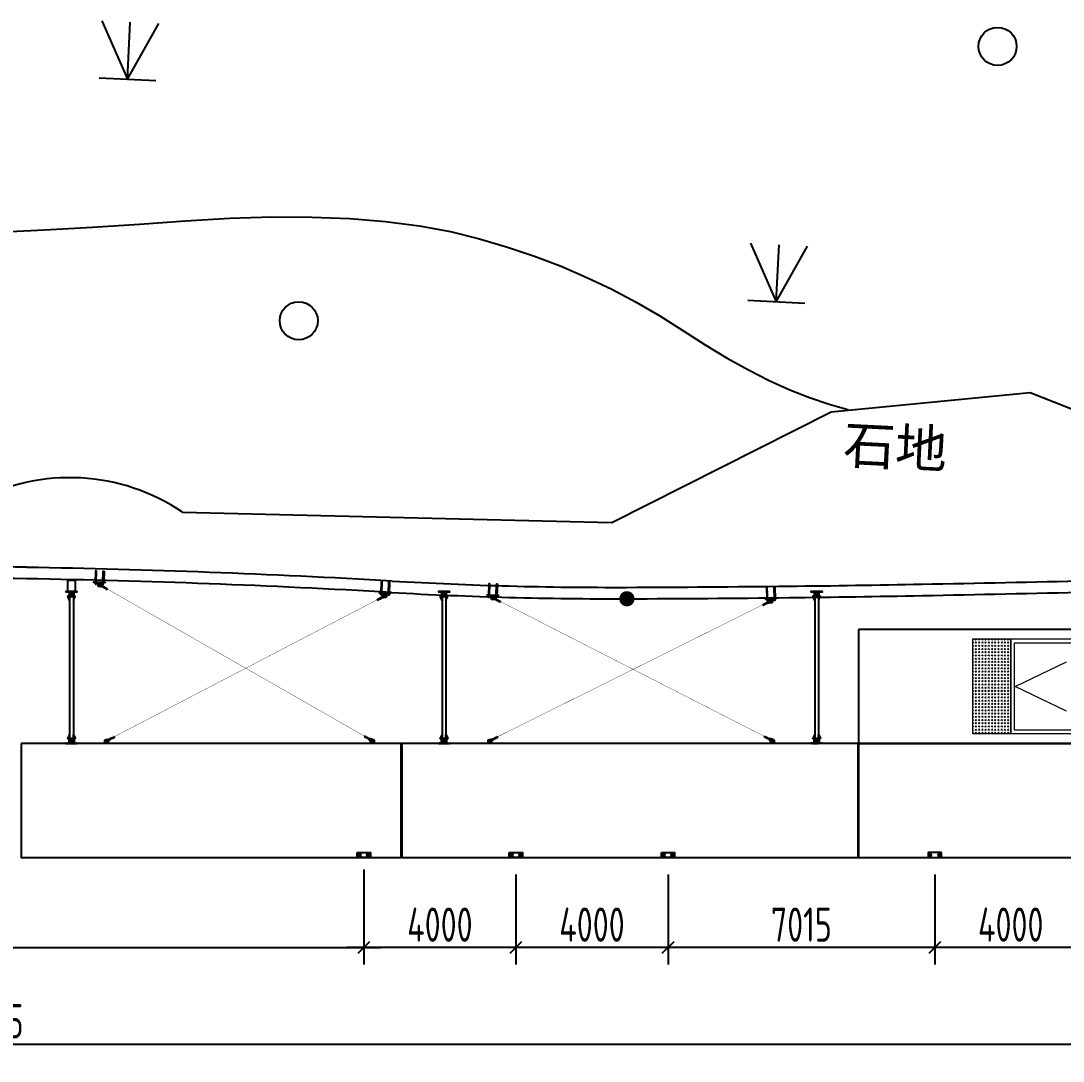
# Model space of a CAD drawing. Header units: millimetres. Extents: x 4 to 2106212, y -117026 to 198097.
# Drawn here: x 1565026 to 1592443, y 118448 to 145815 of the extents above; entities that cross this region are included whole.
import ezdxf
from ezdxf.enums import TextEntityAlignment as Align

# ---------------------------------------------------------------- set-up
doc = ezdxf.new("R2010")
doc.units = ezdxf.units.MM
for name, pattern in [('CENTER', [0.6, 0.375, -0.075, 0.075, -0.075]), ('DASHDOT2', [12.7, 6.35, -3.175, 0, -3.175]), ('DASHED2', [0.375, 0.25, -0.125])]:
    doc.linetypes.add(name, pattern=pattern)
for name, color, linetype in [('0 @ 1', 7, 'Continuous'), ('5t系缆柱', 150, 'Continuous'), ('BS-Annectent', 115, 'Continuous'), ('HR-dimension', 9, 'Continuous'), ('HR-pontoon', 161, 'Continuous'), ('STEEL', 34, 'Continuous'), ('粗实线', 7, 'Continuous')]:
    doc.layers.add(name, color=color, linetype=linetype)
doc.layers.add('扣板', color=7, linetype='Continuous', lineweight=9)
doc.layers.add('抱桩器', color=1, linetype='Continuous', lineweight=18)
doc.styles.add('hztxt', font='ros1.shx', dxfattribs={"width": 0.8, "bigfont": 'hztxt.shx'})
doc.styles.add('宋体', font='')
doc.styles.get('宋体').set_extended_font_data('SimSun')
doc.linetypes.add('10422', pattern='A,2,[150,AAA.SHX,S=1,R=0,X=0,Y=1],2,[177,AAA.SHX,S=1,R=0,X=0,Y=0.8],1e-09', length=4)
doc.linetypes.add('444', pattern='A,4.5,[145,AAA.SHX,S=1,R=0,X=0,Y=1],4.5,-0.5,[146,AAA.SHX,S=1,R=0,X=0,Y=0],-0.5', length=10)
doc.dimstyles.new('DIM-300', dxfattribs={"dimscale": 300, "dimtxt": 3, "dimasz": 1, "dimexe": 1.5, "dimexo": 1.5, "dimgap": 0.5, "dimtad": 1, "dimdec": 0, "dimzin": 0, "dimdsep": 46, "dimtxsty": 'hztxt', "dimblk": 'OBLIQUE', "dimcen": 0, "dimdle": 1.5, "dimclrd": 9, "dimclre": 9, "dimclrt": 6, "dimadec": 0, "dimazin": 0, "dimtfac": 1, "dimtdec": 0, "dimtix": 1, "dimtofl": 0, "dimtmove": 2, "dimatfit": 0, "dimfxl": 5, "dimtolj": 1, "dimtzin": 0, "dimarcsym": 0})
pattern_1 = [(40.81217054, (-573818.8873, 176698.6793), (-1.452584633, 1.682112997), []), (130.81217054, (-573818.8873, 176698.6793), (-4.5872822625, 1.911641361), [5.55625, -3.33375])]
pattern_2 = [(40.81217054, (-578777.1463, 176555.198), (-1.452584633, 1.682112997), []), (130.81217054, (-578777.1463, 176555.198), (-4.5872822625, 1.911641361), [5.55625, -3.33375])]
pattern_3 = [(225, (43212.285, 45564.743), (4.49012806, -4.49012806), []), (225, (43207.795, 45564.743), (4.49012806, -4.49012806), [7.9375, -1.5875, 0, -1.5875])]
pattern_4 = [(225, (-344287.005, -129412.7357), (4.49012806, -4.49012806), []), (225, (-344291.495, -129412.7357), (4.49012806, -4.49012806), [7.9375, -1.5875, 0, -1.5875])]

# ---------------------------------------------------------------- blocks, each defined once
blk = doc.blocks.new('5t')
at = {"layer": '5t系缆柱', "color": 6}
blk.add_lwpolyline([(-200, 0), (200, 0), (200, -150), (-200, -150)], close=True, dxfattribs=at)
for centre in [(-128, -75), (128, -75)]:
    blk.add_circle(centre, 34.7, dxfattribs=at)
blk = doc.blocks.new('*U583')
at = {"layer": '抱桩器'}
h = blk.add_hatch(dxfattribs=at)
h.set_pattern_fill('GOST_GLASS', color=252, scale=10, angle=90)
h.set_pattern_definition([(135, (-669974.417, -109419.865), (5e-15, 84.852814), [50, -70]), (135, (-669974.417, -109398.65), (5e-15, 84.852814), [20, -100]), (135, (-669995.63, -109419.865), (5e-15, 84.852814), [20, -100])])
h.paths.add_polyline_path([(-3750, 1250), (-3750, -1250), (-4750, -1250), (-4750, 1250)])
h = blk.add_hatch(dxfattribs=at)
h.set_pattern_fill('GOST_GLASS', color=252, scale=10, angle=90)
h.set_pattern_definition([(135, (-673974.717, -109419.865), (5e-15, 84.852814), [50, -70]), (135, (-673974.717, -109398.65), (5e-15, 84.852814), [20, -100]), (135, (-673995.93, -109419.865), (5e-15, 84.852814), [20, -100])])
h.paths.add_polyline_path([(4250, 1250), (4250, -1250), (4750, -1250), (4750, 1250)])
at = {"layer": '抱桩器', "color": 252}
for points in [[(-3750, 1250), (-3750, -1250), (-4750, -1250), (-4750, 1250)], [(4250, -1250), (-3750, -1250), (-3750, 1250), (4250, 1250)], [(4150, -1150), (-3650, -1150), (-3650, 1150), (4150, 1150)], [(4250, 1250), (4250, -1250), (4750, -1250), (4750, 1250)]]:
    blk.add_lwpolyline(points, close=True, dxfattribs=at)
for points in [[(-2284, -650), (-3634, 0), (-2284, 650)], [(-684, -650), (-2034, 0), (-684, 650)], [(916, -650), (-434, 0), (916, 650)], [(2516, -650), (1166, 0), (2516, 650)], [(4116, -650), (2766, 0), (4116, 650)]]:
    blk.add_lwpolyline(points, dxfattribs=at)
blk = doc.blocks.new('*U584')
at = {"color": 0, "linetype": 'ByBlock', "lineweight": -2, "transparency": 16777216}
blk.add_blockref('*U583', (0, 0), dxfattribs=at)
blk = doc.blocks.new('MT-ZP')
at = {"layer": 'HR-pontoon', "color": 252}
for points in [[(714284, 261226), (714284, 258226), (720284, 258226), (720284, 261226)], [(692254, 258226), (692254, 255226), (702254, 255226), (702254, 258226)], [(702269, 258226), (702269, 255226), (714269, 255226), (714269, 258226)], [(714284, 258226), (714284, 255226), (726284, 255226), (726284, 258226)]]:
    blk.add_lwpolyline(points, close=True, dxfattribs=at)
at = {"color": 252}
blk.add_blockref('*U584', (722034, 259726), dxfattribs=at)
blk = doc.blocks.new('*U71')
blk.add_blockref('MT-ZP', (-692747, -252919))
blk = doc.blocks.new('*U72')
at = {"color": 0, "linetype": 'ByBlock', "lineweight": -2, "transparency": 16777216}
blk.add_blockref('*U71', (0, 0), dxfattribs=at)
blk = doc.blocks.new('_Oblique')
at = {"color": 0, "linetype": 'ByBlock', "lineweight": -2}
blk.add_line((-0.5, -0.5), (0.5, 0.5), dxfattribs=at)
blk = doc.blocks.new('*D552')
at = {"color": 9, "lineweight": -2, "transparency": 16777216}
for p, q in [((1589064, 123355), (1589064, 120990)), ((1593064, 123355), (1593064, 120990)), ((1593514, 121440), (1588614, 121440))]:
    blk.add_line(p, q, dxfattribs=at)
at = {"layer": 'Defpoints', "color": 0, "transparency": 16777216}
for p in [(1589064, 123805), (1593064, 123805), (1589064, 121440)]:
    blk.add_point(p, dxfattribs=at)
at = {"color": 9, "lineweight": -2, "transparency": 16777216, "xscale": 300, "yscale": 300, "zscale": 300, "rotation": 180}
blk.add_blockref('_Oblique', (1589064, 121440), dxfattribs=at)
at = {"color": 9, "lineweight": -2, "transparency": 16777216, "xscale": 300, "yscale": 300, "zscale": 300}
blk.add_blockref('_Oblique', (1593064, 121440), dxfattribs=at)
at = {"color": 6, "transparency": 16777216, "insert": (1591064, 122040), "char_height": 900, "attachment_point": 5, "style": 'hztxt'}
blk.add_mtext('\\A1;4000', dxfattribs=at)
blk = doc.blocks.new('*D553')
at = {"color": 9, "lineweight": -2, "transparency": 16777216}
for p, q in [((1582049, 123355), (1582049, 120990)), ((1589064, 123355), (1589064, 120990)), ((1589514, 121440), (1581599, 121440))]:
    blk.add_line(p, q, dxfattribs=at)
at = {"layer": 'Defpoints', "color": 0, "transparency": 16777216}
for p in [(1582049, 123805), (1589064, 123805), (1582049, 121440)]:
    blk.add_point(p, dxfattribs=at)
at = {"color": 9, "lineweight": -2, "transparency": 16777216, "xscale": 300, "yscale": 300, "zscale": 300, "rotation": 180}
blk.add_blockref('_Oblique', (1582049, 121440), dxfattribs=at)
at = {"color": 9, "lineweight": -2, "transparency": 16777216, "xscale": 300, "yscale": 300, "zscale": 300}
blk.add_blockref('_Oblique', (1589064, 121440), dxfattribs=at)
at = {"color": 6, "transparency": 16777216, "insert": (1585556, 122040), "char_height": 900, "attachment_point": 5, "style": 'hztxt'}
blk.add_mtext('\\A1;7015', dxfattribs=at)
blk = doc.blocks.new('*D554')
at = {"color": 9, "lineweight": -2, "transparency": 16777216}
for p, q in [((1578049, 123355), (1578049, 120990)), ((1582049, 123355), (1582049, 120990)), ((1582499, 121440), (1577599, 121440))]:
    blk.add_line(p, q, dxfattribs=at)
at = {"layer": 'Defpoints', "color": 0, "transparency": 16777216}
for p in [(1578049, 123805), (1582049, 123805), (1578049, 121440)]:
    blk.add_point(p, dxfattribs=at)
at = {"color": 9, "lineweight": -2, "transparency": 16777216, "xscale": 300, "yscale": 300, "zscale": 300, "rotation": 180}
blk.add_blockref('_Oblique', (1578049, 121440), dxfattribs=at)
at = {"color": 9, "lineweight": -2, "transparency": 16777216, "xscale": 300, "yscale": 300, "zscale": 300}
blk.add_blockref('_Oblique', (1582049, 121440), dxfattribs=at)
at = {"color": 6, "transparency": 16777216, "insert": (1580049, 122040), "char_height": 900, "attachment_point": 5, "style": 'hztxt'}
blk.add_mtext('\\A1;4000', dxfattribs=at)
blk = doc.blocks.new('*D555')
at = {"color": 9, "lineweight": -2, "transparency": 16777216}
for p, q in [((1574049, 123355), (1574049, 120990)), ((1578049, 123355), (1578049, 120990)), ((1578499, 121440), (1573599, 121440))]:
    blk.add_line(p, q, dxfattribs=at)
at = {"layer": 'Defpoints', "color": 0, "transparency": 16777216}
for p in [(1574049, 123805), (1578049, 123805), (1574049, 121440)]:
    blk.add_point(p, dxfattribs=at)
at = {"color": 9, "lineweight": -2, "transparency": 16777216, "xscale": 300, "yscale": 300, "zscale": 300, "rotation": 180}
blk.add_blockref('_Oblique', (1574049, 121440), dxfattribs=at)
at = {"color": 9, "lineweight": -2, "transparency": 16777216, "xscale": 300, "yscale": 300, "zscale": 300}
blk.add_blockref('_Oblique', (1578049, 121440), dxfattribs=at)
at = {"color": 6, "transparency": 16777216, "insert": (1576049, 122040), "char_height": 900, "attachment_point": 5, "style": 'hztxt'}
blk.add_mtext('\\A1;4000', dxfattribs=at)
blk = doc.blocks.new('*D556')
at = {"color": 9, "lineweight": -2, "transparency": 16777216}
for p, q in [((1528989, 123355), (1528989, 118448)), ((1599064, 123355), (1599064, 118448)), ((1528539, 118898), (1599514, 118898))]:
    blk.add_line(p, q, dxfattribs=at)
at = {"layer": 'Defpoints', "color": 0, "transparency": 16777216}
for p in [(1528989, 123805), (1599064, 123805), (1599064, 118898)]:
    blk.add_point(p, dxfattribs=at)
at = {"color": 9, "lineweight": -2, "transparency": 16777216, "xscale": 300, "yscale": 300, "zscale": 300, "rotation": 180}
blk.add_blockref('_Oblique', (1528989, 118898), dxfattribs=at)
at = {"color": 9, "lineweight": -2, "transparency": 16777216, "xscale": 300, "yscale": 300, "zscale": 300}
blk.add_blockref('_Oblique', (1599064, 118898), dxfattribs=at)
at = {"color": 6, "transparency": 16777216, "insert": (1564026, 119498), "char_height": 900, "attachment_point": 5, "style": 'hztxt'}
blk.add_mtext('\\A1;70075', dxfattribs=at)
blk = doc.blocks.new('*D557')
at = {"color": 9, "lineweight": -2, "transparency": 16777216}
for p, q in [((1550989, 123486), (1550989, 120990)), ((1574049, 123486), (1574049, 120990)), ((1550539, 121440), (1574499, 121440))]:
    blk.add_line(p, q, dxfattribs=at)
at = {"layer": 'Defpoints', "color": 0, "transparency": 16777216}
for p in [(1550989, 123936), (1574049, 123936), (1574049, 121440)]:
    blk.add_point(p, dxfattribs=at)
at = {"color": 9, "lineweight": -2, "transparency": 16777216, "xscale": 300, "yscale": 300, "zscale": 300, "rotation": 180}
blk.add_blockref('_Oblique', (1550989, 121440), dxfattribs=at)
at = {"color": 9, "lineweight": -2, "transparency": 16777216, "xscale": 300, "yscale": 300, "zscale": 300}
blk.add_blockref('_Oblique', (1574049, 121440), dxfattribs=at)
at = {"color": 6, "transparency": 16777216, "insert": (1562519, 122040), "char_height": 900, "attachment_point": 5, "style": 'hztxt'}
blk.add_mtext('\\A1;23060', dxfattribs=at)
blk = doc.blocks.new('支座')
at = {"layer": '扣板', "color": 7}
blk.add_line((13512, 4747, 0), (13512, 5047, 0), dxfattribs=at)
at = {"layer": '扣板', "color": 7, "elevation": 0}
for points in [[(13512, 4747), (13512, 5047), (13520, 5047), (13520, 4747)], [(13600, 4947), (13620, 4927), (13620, 4867), (13600, 4847), (13520, 4847), (13520, 4947)], [(13560, 4932), (13520, 4932), (13520, 4922), (13560, 4922)], [(13560, 4862), (13520, 4862), (13520, 4872), (13560, 4872)]]:
    blk.add_lwpolyline(points, close=True, dxfattribs=at)
at = {"layer": '扣板', "color": 7}
blk.add_circle((13575, 4897, 0), 25, dxfattribs=at)
blk = doc.blocks.new('*U10')
at = {"color": 7, "linetype": 'Continuous', "lineweight": 15}
for p, q in [((-9, 9), (-10, 8)), ((-10, 8), (-10, 1)), ((-10, 1), (-9, 0)), ((-9, 9), (9, 9)), ((-9, 0), (9, 0)), ((-5, 8), (-5, 1)), ((5, 8), (5, 1)), ((10, 8), (9, 9)), ((9, 0), (10, 1)), ((10, 8), (10, 1))]:
    blk.add_line(p, q, dxfattribs=at)
for centre, start, end in [((0, -8), 72.4233, 107.5767), ((0, 17), 252.4233, 287.5767)]:
    blk.add_arc(centre, 17.2, start, end, dxfattribs=at)
for points, knots in [([(-10, 8), (-10, 9), (-9, 9), (-8, 9), (-7, 9), (-6, 9), (-6, 9), (-5, 8)], [0, 0, 0, 0, 0.264534, 0.399289, 0.53507, 0.765405, 1, 1, 1, 1]), ([(-5, 1), (-6, 1), (-6, 0), (-7, 0), (-8, 0), (-9, 0), (-10, 1), (-10, 1)], [0, 0, 0, 0, 0.264534, 0.399289, 0.53507, 0.765405, 1, 1, 1, 1]), ([(5, 8), (6, 9), (6, 9), (7, 9), (8, 9), (9, 9), (10, 9), (10, 8)], [0, 0, 0, 0, 0.264536, 0.399814, 0.535067, 0.765403, 1, 1, 1, 1]), ([(10, 1), (10, 1), (9, 0), (8, 0), (7, 0), (6, 0), (6, 1), (5, 1)], [0, 0, 0, 0, 0.264536, 0.399814, 0.535067, 0.765403, 1, 1, 1, 1])]:
    blk.add_open_spline(points, degree=3, knots=knots, dxfattribs=at)
blk = doc.blocks.new('A$C72EA2C7E')
blk.add_line((-8, -6), (8, -6))
at = {"color": 7, "linetype": 'Continuous', "lineweight": 15}
for p, q in [((-5, -40), (-5, -6)), ((-4, -41), (-5, -40)), ((5, -40), (-5, -40)), ((-4, -41), (5, -41)), ((5, -6), (5, -40)), ((5, -40), (5, -41))]:
    blk.add_line(p, q, dxfattribs=at)
at = {"color": 7, "linetype": 'Continuous', "lineweight": 0}
for p, q in [((-4, -41), (-4, -6)), ((5, -41), (5, -6))]:
    blk.add_line(p, q, dxfattribs=at)
blk.add_arc((0, -8), 8, 17.4862, 162.5138)
at = {"extrusion": (0, 0, -1), "xscale": 0.9999974999999999, "yscale": 0.9999974999999999, "zscale": -0.9999974999999999}
blk.add_blockref('*U10', (0, -39), dxfattribs=at)
blk = doc.blocks.new('*U1986')
h = blk.add_hatch(color=1)
h.dxf.hatch_style = 1
h.paths.add_polyline_path([(3382, 2191), (3473, 2218, 1.447528), (3428, 2281), (3373, 2204)])
h.paths.add_polyline_path([(3389, 2205), (3388, 2206), (3398, 2220), (3395, 2222), (3434, 2277, -1.452111), (3471, 2226), (3406, 2207), (3405, 2210)], flags=16)
h = blk.add_hatch()
h.set_pattern_fill('ANSI38', color=253, scale=0.7, angle=-4.1878)
h.set_pattern_definition(pattern_2)
h.paths.add_polyline_path([(3404, 2213), (3406, 2207), (3471, 2226, 1.452111), (3434, 2277), (3395, 2222), (3398, 2220), (3401, 2218), (3440, 2273, -1.452111), (3469, 2232)])
h = blk.add_hatch(color=1)
h.dxf.hatch_style = 1
h.paths.add_polyline_path([(-3373, -2204), (-3429, -2283, -1.406258), (-3473, -2218), (-3382, -2191)])
h.paths.add_polyline_path([(-3405, -2210), (-3406, -2207), (-3471, -2226, 1.406258), (-3435, -2278), (-3395, -2222), (-3388, -2205)], flags=16)
h = blk.add_hatch()
h.set_pattern_fill('ANSI38', color=253, scale=0.7, angle=-4.1878)
h.set_pattern_definition(pattern_1)
h.paths.add_polyline_path([(-3401, -2218), (-3395, -2222), (-3434, -2277, -1.452111), (-3471, -2226), (-3406, -2207), (-3405, -2210), (-3404, -2213), (-3469, -2232, 1.452111), (-3440, -2273)])
blk.add_line((3379, 2205), (3379, 2195))
at = {"color": 1, "linetype": 'DASHED2'}
blk.add_line((3483, 2289), (3493, 2274), dxfattribs=at)
at = {"color": 1, "const_width": 8.4}
for points in [[(3380, 2206), (-3393, -2203)], [(3386, 2200), (3251, 2112)], [(-3388, -2209), (-3246, -2117)]]:
    blk.add_lwpolyline(points, dxfattribs=at)
at = {"color": 1}
for points in [[(3382, 2191), (3473, 2218, 1.447528), (3428, 2281), (3373, 2204)], [(3398, 2220), (3388, 2206), (3389, 2205), (3405, 2210), (3406, 2207), (3471, 2226, 1.452111), (3434, 2277), (3395, 2222)], [(-3373, -2204), (-3428, -2281, -1.447528), (-3473, -2218), (-3382, -2191)], [(-3405, -2210), (-3389, -2205), (-3388, -2206), (-3398, -2220), (-3395, -2222), (-3434, -2277, -1.452111), (-3471, -2226), (-3406, -2207)]]:
    blk.add_lwpolyline(points, format="xyb", close=True, dxfattribs=at)
for points in [[(3379, 2195), (3472, 2222, 1.449849), (3431, 2279), (3379, 2205)], [(3406, 2207), (3471, 2226, 1.452111), (3434, 2277), (3395, 2222)], [(3406, 2207), (3471, 2226, 1.452111), (3434, 2277), (3395, 2222)], [(-3376, -2200), (-3431, -2279, -1.449849), (-3472, -2222), (-3384, -2197)], [(-3395, -2222), (-3434, -2277, -1.452111), (-3471, -2226), (-3406, -2207)], [(-3395, -2222), (-3434, -2277, -1.452111), (-3471, -2226), (-3406, -2207)]]:
    blk.add_lwpolyline(points, format="xyb")
for points in [[(3401, 2218), (3440, 2273, -1.452111), (3469, 2232), (3404, 2213), (3406, 2207), (3471, 2226, 1.452111), (3434, 2277), (3395, 2222)], [(-3404, -2213), (-3469, -2232, 1.452111), (-3440, -2273), (-3401, -2218), (-3395, -2222), (-3434, -2277, -1.452111), (-3471, -2226), (-3406, -2207)]]:
    blk.add_lwpolyline(points, format="xyb", close=True)
at = {"color": 252}
for points in [[(3401, 2218), (3440, 2273, -1.452111), (3469, 2232), (3404, 2213), (3406, 2207), (3471, 2226, 1.452111), (3434, 2277), (3395, 2222)], [(-3404, -2213), (-3469, -2232, 1.452111), (-3440, -2273), (-3401, -2218), (-3395, -2222), (-3434, -2277, -1.452111), (-3471, -2226), (-3406, -2207)]]:
    blk.add_lwpolyline(points, format="xyb", close=True, dxfattribs=at)
at = {"xscale": 0.6999999999999998, "yscale": 0.6999999999999998, "zscale": 0.6999999999999998, "rotation": 213.1298866380289}
for p in [(3376, 2183), (3284, 2123), (3315, 2143), (3345, 2163), (-3360, -2201), (-3329, -2181), (-3299, -2161), (-3267, -2141)]:
    blk.add_blockref('A$C72EA2C7E', p, dxfattribs=at)
blk = doc.blocks.new('*U1987')
at = {"color": 0, "linetype": 'ByBlock', "lineweight": -2, "transparency": 16777216}
blk.add_blockref('*U1986', (0, 0), dxfattribs=at)
blk = doc.blocks.new('*U1982')
h = blk.add_hatch(color=1)
h.dxf.hatch_style = 1
h.paths.add_polyline_path([(3382, 2191), (3473, 2218, 1.447528), (3428, 2281), (3373, 2204)])
h.paths.add_polyline_path([(3389, 2205), (3388, 2206), (3398, 2220), (3395, 2222), (3434, 2277, -1.452111), (3471, 2226), (3406, 2207), (3405, 2210)], flags=16)
h = blk.add_hatch()
h.set_pattern_fill('ANSI38', color=253, scale=0.7, angle=-4.1878)
h.set_pattern_definition(pattern_2)
h.paths.add_polyline_path([(3404, 2213), (3406, 2207), (3471, 2226, 1.452111), (3434, 2277), (3395, 2222), (3398, 2220), (3401, 2218), (3440, 2273, -1.452111), (3469, 2232)])
h = blk.add_hatch(color=1)
h.dxf.hatch_style = 1
h.paths.add_polyline_path([(-3373, -2204), (-3429, -2283, -1.406258), (-3473, -2218), (-3382, -2191)])
h.paths.add_polyline_path([(-3405, -2210), (-3406, -2207), (-3471, -2226, 1.406258), (-3435, -2278), (-3395, -2222), (-3388, -2205)], flags=16)
h = blk.add_hatch()
h.set_pattern_fill('ANSI38', color=253, scale=0.7, angle=-4.1878)
h.set_pattern_definition(pattern_1)
h.paths.add_polyline_path([(-3401, -2218), (-3395, -2222), (-3434, -2277, -1.452111), (-3471, -2226), (-3406, -2207), (-3405, -2210), (-3404, -2213), (-3469, -2232, 1.452111), (-3440, -2273)])
blk.add_line((3379, 2205), (3379, 2195))
at = {"color": 1, "linetype": 'DASHED2'}
blk.add_line((3483, 2289), (3493, 2274), dxfattribs=at)
at = {"color": 1, "const_width": 8.4}
for points in [[(3380, 2206), (-3393, -2203)], [(3386, 2200), (3251, 2112)], [(-3388, -2209), (-3246, -2117)]]:
    blk.add_lwpolyline(points, dxfattribs=at)
at = {"color": 1}
for points in [[(3382, 2191), (3473, 2218, 1.447528), (3428, 2281), (3373, 2204)], [(3398, 2220), (3388, 2206), (3389, 2205), (3405, 2210), (3406, 2207), (3471, 2226, 1.452111), (3434, 2277), (3395, 2222)], [(-3373, -2204), (-3428, -2281, -1.447528), (-3473, -2218), (-3382, -2191)], [(-3405, -2210), (-3389, -2205), (-3388, -2206), (-3398, -2220), (-3395, -2222), (-3434, -2277, -1.452111), (-3471, -2226), (-3406, -2207)]]:
    blk.add_lwpolyline(points, format="xyb", close=True, dxfattribs=at)
for points in [[(3379, 2195), (3472, 2222, 1.449849), (3431, 2279), (3379, 2205)], [(3406, 2207), (3471, 2226, 1.452111), (3434, 2277), (3395, 2222)], [(3406, 2207), (3471, 2226, 1.452111), (3434, 2277), (3395, 2222)], [(-3376, -2200), (-3431, -2279, -1.449849), (-3472, -2222), (-3384, -2197)], [(-3395, -2222), (-3434, -2277, -1.452111), (-3471, -2226), (-3406, -2207)], [(-3395, -2222), (-3434, -2277, -1.452111), (-3471, -2226), (-3406, -2207)]]:
    blk.add_lwpolyline(points, format="xyb")
for points in [[(3401, 2218), (3440, 2273, -1.452111), (3469, 2232), (3404, 2213), (3406, 2207), (3471, 2226, 1.452111), (3434, 2277), (3395, 2222)], [(-3404, -2213), (-3469, -2232, 1.452111), (-3440, -2273), (-3401, -2218), (-3395, -2222), (-3434, -2277, -1.452111), (-3471, -2226), (-3406, -2207)]]:
    blk.add_lwpolyline(points, format="xyb", close=True)
at = {"color": 252}
for points in [[(3401, 2218), (3440, 2273, -1.452111), (3469, 2232), (3404, 2213), (3406, 2207), (3471, 2226, 1.452111), (3434, 2277), (3395, 2222)], [(-3404, -2213), (-3469, -2232, 1.452111), (-3440, -2273), (-3401, -2218), (-3395, -2222), (-3434, -2277, -1.452111), (-3471, -2226), (-3406, -2207)]]:
    blk.add_lwpolyline(points, format="xyb", close=True, dxfattribs=at)
at = {"xscale": 0.6999999999999998, "yscale": 0.6999999999999998, "zscale": 0.6999999999999998, "rotation": 213.1298866380289}
for p in [(3376, 2183), (3284, 2123), (3315, 2143), (3345, 2163), (-3360, -2201), (-3329, -2181), (-3299, -2161), (-3267, -2141)]:
    blk.add_blockref('A$C72EA2C7E', p, dxfattribs=at)
blk = doc.blocks.new('*U1985')
at = {"color": 0, "linetype": 'ByBlock', "lineweight": -2, "transparency": 16777216}
blk.add_blockref('*U1982', (0, 0), dxfattribs=at)
blk = doc.blocks.new('A$C97f6d51a')
at = {"color": 1, "linetype": 'DASHDOT2'}
blk.add_line((0, 313), (0, -47), dxfattribs=at)
at = {"layer": 'BS-Annectent'}
for p, q in [((-9, 282), (-9, 282)), ((-9, 281), (-9, 282)), ((-9, 282), (-9, 282)), ((-9, 279), (-8, 279)), ((-8, 278), (-9, 279)), ((-9, 279), (-8, 278)), ((-9, 275), (-7, 276)), ((-6, 274), (-9, 275)), ((-9, 275), (-7, 275)), ((6, 274), (9, 274)), ((7, 276), (9, 277)), ((9, 274), (7, 275)), ((9, 277), (8, 278)), ((8, 277), (9, 277)), ((9, 280), (9, 281)), ((9, 280), (9, 280)), ((9, 280), (9, 280)), ((-10, 6), (9, 4)), ((-10, 2), (-6, 4)), ((-6, 1), (-10, 2)), ((-10, 2), (9, 1)), ((-9, 272), (-6, 274)), ((-6, 270), (-9, 272)), ((-9, 272), (-4, 272)), ((-9, 269), (9, 268)), ((-9, 266), (9, 265)), ((-9, 263), (9, 262)), ((-9, 260), (9, 258)), ((-9, 257), (9, 255)), ((-9, 253), (9, 252)), ((-9, 250), (9, 249)), ((-9, 247), (9, 246)), ((-9, 244), (9, 243)), ((-9, 241), (9, 240)), ((-9, 238), (9, 236)), ((-9, 235), (9, 233)), ((-9, 231), (9, 230)), ((-9, 228), (9, 227)), ((-9, 225), (9, 224)), ((-9, 222), (9, 221)), ((-9, 219), (9, 218)), ((-9, 216), (9, 215)), ((-9, 213), (9, 211)), ((-9, 209), (9, 208)), ((-9, 206), (9, 205)), ((-9, 203), (9, 202)), ((-9, 200), (9, 199)), ((-9, 197), (9, 196)), ((-9, 194), (9, 193)), ((-9, 191), (9, 189)), ((-9, 188), (9, 186)), ((-9, 184), (9, 183)), ((-9, 181), (9, 180)), ((-9, 178), (9, 177)), ((-9, 175), (9, 174)), ((-9, 172), (9, 171)), ((-9, 169), (9, 167)), ((-9, 166), (9, 164)), ((-9, 162), (9, 161)), ((-9, 159), (9, 158)), ((-9, 156), (9, 155)), ((-9, 153), (9, 152)), ((-9, 150), (9, 149)), ((-9, 147), (9, 146)), ((-9, 144), (9, 142)), ((-9, 140), (9, 139)), ((-9, 137), (9, 136)), ((-9, 134), (9, 133)), ((-9, 131), (9, 130)), ((-9, 128), (9, 127)), ((-9, 125), (9, 124)), ((-9, 122), (9, 120)), ((-9, 119), (9, 117)), ((-9, 115), (9, 114)), ((-9, 112), (9, 111)), ((-9, 109), (9, 108)), ((-9, 106), (9, 105)), ((-9, 103), (9, 102)), ((-9, 100), (9, 98)), ((-9, 97), (9, 95)), ((-9, 93), (9, 92)), ((-9, 90), (9, 89)), ((-9, 87), (9, 86)), ((-9, 84), (9, 83)), ((-9, 81), (9, 80)), ((-9, 78), (9, 76)), ((-9, 75), (9, 73)), ((-9, 71), (9, 70)), ((-9, 68), (9, 67)), ((-9, 65), (9, 64)), ((-9, 62), (9, 61)), ((-9, 59), (9, 58)), ((-9, 56), (9, 55)), ((-9, 53), (9, 51)), ((-9, 49), (9, 48)), ((-9, 46), (9, 45)), ((-9, 43), (9, 42)), ((-9, 40), (9, 39)), ((-9, 37), (9, 36)), ((-9, 34), (9, 33)), ((-9, 31), (9, 29)), ((-9, 28), (9, 26)), ((-9, 24), (9, 23)), ((-9, 21), (9, 20)), ((-9, 18), (9, 17)), ((-9, 15), (9, 14)), ((-9, 12), (9, 11)), ((-9, 9), (9, 7)), ((-8, 0), (-6, 1)), ((-6, 274), (-6, 274)), ((-6, 274), (-6, 274)), ((-6, 274), (-6, 274)), ((-6, 274), (-6, 274)), ((-6, 274), (-6, 274)), ((6, 270), (-6, 270)), ((6, 147), (-6, 148)), ((6, 116), (-6, 117)), ((6, 3), (-6, 4)), ((2, 0), (-6, 1)), ((4, 271), (9, 271)), ((6, 273), (5, 273)), ((6, 273), (5, 273)), ((6, 273), (9, 274)), ((9, 271), (6, 273)), ((6, 270), (9, 271)), ((6, 147), (9, 149)), ((9, 1), (6, 3)), ((7, 0), (9, 1)), ((-16, -24), (-16, -11)), ((12, -9), (-12, -9)), ((12, -27), (-12, -27)), ((-9, -29), (-6, -28)), ((-6, -31), (-9, -29)), ((9, -30), (-9, -29)), ((-9, -32), (-6, -31)), ((-6, -34), (-9, -32)), ((9, -33), (-9, -32)), ((-9, -35), (-6, -34)), ((-6, -37), (-9, -35)), ((9, -37), (-9, -35)), ((-9, -38), (-6, -37)), ((-6, -40), (-9, -38)), ((9, -40), (-9, -38)), ((-8, -24), (-8, -11)), ((-6, -28), (-8, -27)), ((-7, -40), (-7, -43)), ((6, -29), (-6, -28)), ((6, -29), (-6, -28)), ((6, -32), (-6, -31)), ((6, -32), (-6, -31)), ((6, -35), (-6, -34)), ((6, -38), (-6, -37)), ((6, -38), (-6, -37)), ((6, -41), (-6, -40)), ((-5, -44), (5, -44)), ((-4, -40), (-4, -43)), ((-2, -9), (0, -4)), ((9, -27), (-1, -27)), ((0, -9), (2, -4)), ((4, -41), (4, -43)), ((6, -29), (9, -27)), ((9, -30), (6, -29)), ((6, -32), (9, -30)), ((9, -33), (6, -32)), ((6, -35), (9, -33)), ((9, -37), (6, -35)), ((6, -38), (9, -37)), ((9, -40), (6, -38)), ((6, -41), (9, -40)), ((7, -41), (7, -43)), ((8, -24), (8, -11)), ((9, -27), (8, -27)), ((16, -24), (16, -11))]:
    blk.add_line(p, q, dxfattribs=at)
blk.add_lwpolyline([(10, 0), (10, 300), (0, 306), (-10, 300), (-10, 0)], dxfattribs=at)
for points in [[(-19, -4), (-19, 0), (19, 0), (19, -4)], [(-15, -9), (15, -9), (15, -4), (-15, -4)]]:
    blk.add_lwpolyline(points, close=True, dxfattribs=at)
for points in [[(16, -11, 0.612824), (8, -11, 0.305874), (-8, -11, 0.612824), (-16, -11)], [(16, -24, -0.612824), (8, -24, -0.305874), (-8, -24, -0.612824), (-16, -24)], [(-7, -43, 0.516475), (-4, -43, 0.258238), (4, -43, 0.516475), (7, -43)]]:
    blk.add_lwpolyline(points, format="xyb", dxfattribs=at)
blk = doc.blocks.new('A$Ce460a15a')
at = {"layer": 'STEEL', "color": 22}
for points in [[(12, 150), (12, -150), (0, -150), (0, 150)], [(92, -50), (112, -30), (112, 30), (92, 50), (12, 50), (12, -50)], [(52, 35), (12, 35), (12, 25), (52, 25)], [(52, -35), (12, -35), (12, -25), (52, -25)]]:
    blk.add_lwpolyline(points, close=True, dxfattribs=at)
blk.add_circle((67, 0), 25, dxfattribs=at)
at = {"layer": 'HR-dimension', "xscale": -1, "rotation": 90}
blk.add_blockref('A$C97f6d51a', (12, 100), dxfattribs=at)
at = {"layer": 'HR-dimension', "rotation": 90.00000000000001}
blk.add_blockref('A$C97f6d51a', (12, -100), dxfattribs=at)
blk = doc.blocks.new('*U1976')
h = blk.add_hatch(color=1)
h.dxf.hatch_style = 1
h.paths.add_polyline_path([(3382, 2191), (3473, 2218, 1.447528), (3428, 2281), (3373, 2204)])
h.paths.add_polyline_path([(3389, 2205), (3388, 2206), (3398, 2220), (3395, 2222), (3434, 2277, -1.452111), (3471, 2226), (3406, 2207), (3405, 2210)], flags=16)
h = blk.add_hatch()
h.set_pattern_fill('ANSI38', color=253, scale=0.7, angle=-4.1878)
h.set_pattern_definition(pattern_2)
h.paths.add_polyline_path([(3404, 2213), (3406, 2207), (3471, 2226, 1.452111), (3434, 2277), (3395, 2222), (3398, 2220), (3401, 2218), (3440, 2273, -1.452111), (3469, 2232)])
h = blk.add_hatch(color=1)
h.dxf.hatch_style = 1
h.paths.add_polyline_path([(-3373, -2204), (-3429, -2283, -1.406258), (-3473, -2218), (-3382, -2191)])
h.paths.add_polyline_path([(-3405, -2210), (-3406, -2207), (-3471, -2226, 1.406258), (-3435, -2278), (-3395, -2222), (-3388, -2205)], flags=16)
h = blk.add_hatch()
h.set_pattern_fill('ANSI38', color=253, scale=0.7, angle=-4.1878)
h.set_pattern_definition(pattern_1)
h.paths.add_polyline_path([(-3401, -2218), (-3395, -2222), (-3434, -2277, -1.452111), (-3471, -2226), (-3406, -2207), (-3405, -2210), (-3404, -2213), (-3469, -2232, 1.452111), (-3440, -2273)])
blk.add_line((3379, 2205), (3379, 2195))
at = {"color": 1, "linetype": 'DASHED2'}
blk.add_line((3483, 2289), (3493, 2274), dxfattribs=at)
at = {"color": 1, "const_width": 8.4}
for points in [[(3380, 2206), (-3393, -2203)], [(3386, 2200), (3251, 2112)], [(-3388, -2209), (-3246, -2117)]]:
    blk.add_lwpolyline(points, dxfattribs=at)
at = {"color": 1}
for points in [[(3382, 2191), (3473, 2218, 1.447528), (3428, 2281), (3373, 2204)], [(3398, 2220), (3388, 2206), (3389, 2205), (3405, 2210), (3406, 2207), (3471, 2226, 1.452111), (3434, 2277), (3395, 2222)], [(-3373, -2204), (-3428, -2281, -1.447528), (-3473, -2218), (-3382, -2191)], [(-3405, -2210), (-3389, -2205), (-3388, -2206), (-3398, -2220), (-3395, -2222), (-3434, -2277, -1.452111), (-3471, -2226), (-3406, -2207)]]:
    blk.add_lwpolyline(points, format="xyb", close=True, dxfattribs=at)
for points in [[(3379, 2195), (3472, 2222, 1.449849), (3431, 2279), (3379, 2205)], [(3406, 2207), (3471, 2226, 1.452111), (3434, 2277), (3395, 2222)], [(3406, 2207), (3471, 2226, 1.452111), (3434, 2277), (3395, 2222)], [(-3376, -2200), (-3431, -2279, -1.449849), (-3472, -2222), (-3384, -2197)], [(-3395, -2222), (-3434, -2277, -1.452111), (-3471, -2226), (-3406, -2207)], [(-3395, -2222), (-3434, -2277, -1.452111), (-3471, -2226), (-3406, -2207)]]:
    blk.add_lwpolyline(points, format="xyb")
for points in [[(3401, 2218), (3440, 2273, -1.452111), (3469, 2232), (3404, 2213), (3406, 2207), (3471, 2226, 1.452111), (3434, 2277), (3395, 2222)], [(-3404, -2213), (-3469, -2232, 1.452111), (-3440, -2273), (-3401, -2218), (-3395, -2222), (-3434, -2277, -1.452111), (-3471, -2226), (-3406, -2207)]]:
    blk.add_lwpolyline(points, format="xyb", close=True)
at = {"color": 252}
for points in [[(3401, 2218), (3440, 2273, -1.452111), (3469, 2232), (3404, 2213), (3406, 2207), (3471, 2226, 1.452111), (3434, 2277), (3395, 2222)], [(-3404, -2213), (-3469, -2232, 1.452111), (-3440, -2273), (-3401, -2218), (-3395, -2222), (-3434, -2277, -1.452111), (-3471, -2226), (-3406, -2207)]]:
    blk.add_lwpolyline(points, format="xyb", close=True, dxfattribs=at)
at = {"xscale": 0.6999999999999998, "yscale": 0.6999999999999998, "zscale": 0.6999999999999998, "rotation": 213.1298866380289}
for p in [(3376, 2183), (3284, 2123), (3315, 2143), (3345, 2163), (-3360, -2201), (-3329, -2181), (-3299, -2161), (-3267, -2141)]:
    blk.add_blockref('A$C72EA2C7E', p, dxfattribs=at)
blk = doc.blocks.new('*U1977')
at = {"color": 0, "linetype": 'ByBlock', "lineweight": -2, "transparency": 16777216}
blk.add_blockref('*U1976', (0, 0), dxfattribs=at)
blk = doc.blocks.new('*U1988')
h = blk.add_hatch(color=1)
h.dxf.hatch_style = 1
h.paths.add_polyline_path([(3382, 2191), (3473, 2218, 1.447528), (3428, 2281), (3373, 2204)])
h.paths.add_polyline_path([(3389, 2205), (3388, 2206), (3398, 2220), (3395, 2222), (3434, 2277, -1.452111), (3471, 2226), (3406, 2207), (3405, 2210)], flags=16)
h = blk.add_hatch()
h.set_pattern_fill('ANSI38', color=253, scale=0.7, angle=-4.1878)
h.set_pattern_definition(pattern_2)
h.paths.add_polyline_path([(3404, 2213), (3406, 2207), (3471, 2226, 1.452111), (3434, 2277), (3395, 2222), (3398, 2220), (3401, 2218), (3440, 2273, -1.452111), (3469, 2232)])
h = blk.add_hatch(color=1)
h.dxf.hatch_style = 1
h.paths.add_polyline_path([(-3373, -2204), (-3429, -2283, -1.406258), (-3473, -2218), (-3382, -2191)])
h.paths.add_polyline_path([(-3405, -2210), (-3406, -2207), (-3471, -2226, 1.406258), (-3435, -2278), (-3395, -2222), (-3388, -2205)], flags=16)
h = blk.add_hatch()
h.set_pattern_fill('ANSI38', color=253, scale=0.7, angle=-4.1878)
h.set_pattern_definition(pattern_1)
h.paths.add_polyline_path([(-3401, -2218), (-3395, -2222), (-3434, -2277, -1.452111), (-3471, -2226), (-3406, -2207), (-3405, -2210), (-3404, -2213), (-3469, -2232, 1.452111), (-3440, -2273)])
blk.add_line((3379, 2205), (3379, 2195))
at = {"color": 1, "linetype": 'DASHED2'}
blk.add_line((3483, 2289), (3493, 2274), dxfattribs=at)
at = {"color": 1, "const_width": 8.4}
for points in [[(3380, 2206), (-3393, -2203)], [(3386, 2200), (3251, 2112)], [(-3388, -2209), (-3246, -2117)]]:
    blk.add_lwpolyline(points, dxfattribs=at)
at = {"color": 1}
for points in [[(3382, 2191), (3473, 2218, 1.447528), (3428, 2281), (3373, 2204)], [(3398, 2220), (3388, 2206), (3389, 2205), (3405, 2210), (3406, 2207), (3471, 2226, 1.452111), (3434, 2277), (3395, 2222)], [(-3373, -2204), (-3428, -2281, -1.447528), (-3473, -2218), (-3382, -2191)], [(-3405, -2210), (-3389, -2205), (-3388, -2206), (-3398, -2220), (-3395, -2222), (-3434, -2277, -1.452111), (-3471, -2226), (-3406, -2207)]]:
    blk.add_lwpolyline(points, format="xyb", close=True, dxfattribs=at)
for points in [[(3379, 2195), (3472, 2222, 1.449849), (3431, 2279), (3379, 2205)], [(3406, 2207), (3471, 2226, 1.452111), (3434, 2277), (3395, 2222)], [(3406, 2207), (3471, 2226, 1.452111), (3434, 2277), (3395, 2222)], [(-3376, -2200), (-3431, -2279, -1.449849), (-3472, -2222), (-3384, -2197)], [(-3395, -2222), (-3434, -2277, -1.452111), (-3471, -2226), (-3406, -2207)], [(-3395, -2222), (-3434, -2277, -1.452111), (-3471, -2226), (-3406, -2207)]]:
    blk.add_lwpolyline(points, format="xyb")
for points in [[(3401, 2218), (3440, 2273, -1.452111), (3469, 2232), (3404, 2213), (3406, 2207), (3471, 2226, 1.452111), (3434, 2277), (3395, 2222)], [(-3404, -2213), (-3469, -2232, 1.452111), (-3440, -2273), (-3401, -2218), (-3395, -2222), (-3434, -2277, -1.452111), (-3471, -2226), (-3406, -2207)]]:
    blk.add_lwpolyline(points, format="xyb", close=True)
at = {"color": 252}
for points in [[(3401, 2218), (3440, 2273, -1.452111), (3469, 2232), (3404, 2213), (3406, 2207), (3471, 2226, 1.452111), (3434, 2277), (3395, 2222)], [(-3404, -2213), (-3469, -2232, 1.452111), (-3440, -2273), (-3401, -2218), (-3395, -2222), (-3434, -2277, -1.452111), (-3471, -2226), (-3406, -2207)]]:
    blk.add_lwpolyline(points, format="xyb", close=True, dxfattribs=at)
at = {"xscale": 0.6999999999999998, "yscale": 0.6999999999999998, "zscale": 0.6999999999999998, "rotation": 213.1298866380289}
for p in [(3376, 2183), (3284, 2123), (3315, 2143), (3345, 2163), (-3360, -2201), (-3329, -2181), (-3299, -2161), (-3267, -2141)]:
    blk.add_blockref('A$C72EA2C7E', p, dxfattribs=at)
blk = doc.blocks.new('*U1989')
at = {"color": 0, "linetype": 'ByBlock', "lineweight": -2, "transparency": 16777216}
blk.add_blockref('*U1988', (0, 0), dxfattribs=at)
blk = doc.blocks.new('*U2001')
h = blk.add_hatch()
h.set_pattern_fill('ANSI35', color=4, angle=180)
h.set_pattern_definition(pattern_3)
h.paths.add_polyline_path([(24, -89), (36, -89), (36, -67), (24, -67)])
h.paths.add_polyline_path([(24, -31), (36, -31), (36, 11), (24, 11)])
h.paths.add_polyline_path([(-100, 11), (100, 11), (100, 21), (-100, 21)])
h.paths.add_polyline_path([(-36, -31), (-24, -31), (-24, 11), (-36, 11)])
h.paths.add_polyline_path([(-36, -89), (-24, -89), (-24, -67), (-36, -67)])
h = blk.add_hatch()
h.set_pattern_fill('ANSI35', color=4, angle=180)
h.set_pattern_definition(pattern_4)
h.paths.add_polyline_path([(-129, -116), (-150, -116), (-150, -104), (-129, -104)])
h.paths.add_polyline_path([(111, -116), (-111, -116), (-111, -104), (111, -104)])
h.paths.add_polyline_path([(150, -116), (129, -116), (129, -104), (150, -104)])
h.paths.add_polyline_path([(66, -104), (54, -104), (54, -67), (66, -67)])
h.paths.add_polyline_path([(66, -31), (54, -31), (54, -4), (66, -4)])
h.paths.add_polyline_path([(6, -31), (-6, -31), (-6, -4), (6, -4)])
h.paths.add_polyline_path([(6, -104), (-6, -104), (-6, -67), (6, -67)])
h.paths.add_polyline_path([(-54, -104), (-66, -104), (-66, -67), (-54, -67)])
h.paths.add_polyline_path([(-54, -31), (-66, -31), (-66, -4), (-54, -4)])
at = {"color": 4}
for points in [[(100, 11), (-100, 11), (-100, 21), (100, 21), (100, 11)], [(-36, -89), (-36, 11), (-24, 11), (-24, -89), (-36, -89)], [(24, -89), (24, 11), (36, 11), (36, -89), (24, -89)], [(150, -116), (-150, -116), (-150, -104), (150, -104), (150, -116)], [(-66, -104), (-66, -4), (-54, -4), (-54, -104), (-66, -104)], [(-6, -104), (-6, -4), (6, -4), (6, -104), (-6, -104)], [(54, -104), (54, -4), (66, -4), (66, -104), (54, -104)]]:
    blk.add_lwpolyline(points, dxfattribs=at)
at = {"layer": 'Defpoints', "color": 4}
for points in [[(-100, 21), (-50, 21), (-50, 121), (-100, 21)], [(100, 21), (50, 21), (50, 121), (100, 21)]]:
    blk.add_lwpolyline(points, dxfattribs=at)
at = {"layer": 'Defpoints', "color": 4, "linetype": 'CENTER', "ltscale": 2}
for points in [[(-129, -116), (-111, -116), (-111, -104), (-129, -104)], [(-66, -31), (-54, -31), (-54, -67), (-66, -67)], [(-36, -31), (-24, -31), (-24, -67), (-36, -67)], [(-6, -31), (6, -31), (6, -67), (-6, -67)], [(24, -31), (36, -31), (36, -67), (24, -67)], [(54, -31), (66, -31), (66, -67), (54, -67)], [(129, -116), (111, -116), (111, -104), (129, -104)]]:
    blk.add_lwpolyline(points, close=True, dxfattribs=at)
for points in [[(-120, -99), (-120, -111), (-120, -121)], [(-66, -49), (66, -49)], [(-66, -49), (66, -49)], [(120, -99), (120, -111), (120, -121)]]:
    blk.add_lwpolyline(points, dxfattribs=at)
blk = doc.blocks.new('*U1998')
at = {"layer": '粗实线', "color": 0, "linetype": 'ByBlock', "lineweight": -2, "transparency": 16777216}
blk.add_blockref('*U2001', (0, 0), dxfattribs=at)
blk = doc.blocks.new('*U1999')
h = blk.add_hatch()
h.set_pattern_fill('ANSI35', color=4, angle=180)
h.set_pattern_definition(pattern_3)
h.paths.add_polyline_path([(24, -89), (36, -89), (36, -67), (24, -67)])
h.paths.add_polyline_path([(24, -31), (36, -31), (36, 11), (24, 11)])
h.paths.add_polyline_path([(-100, 11), (100, 11), (100, 21), (-100, 21)])
h.paths.add_polyline_path([(-36, -31), (-24, -31), (-24, 11), (-36, 11)])
h.paths.add_polyline_path([(-36, -89), (-24, -89), (-24, -67), (-36, -67)])
h = blk.add_hatch()
h.set_pattern_fill('ANSI35', color=4, angle=180)
h.set_pattern_definition(pattern_4)
h.paths.add_polyline_path([(-129, -116), (-150, -116), (-150, -104), (-129, -104)])
h.paths.add_polyline_path([(111, -116), (-111, -116), (-111, -104), (111, -104)])
h.paths.add_polyline_path([(150, -116), (129, -116), (129, -104), (150, -104)])
h.paths.add_polyline_path([(66, -104), (54, -104), (54, -67), (66, -67)])
h.paths.add_polyline_path([(66, -31), (54, -31), (54, -4), (66, -4)])
h.paths.add_polyline_path([(6, -31), (-6, -31), (-6, -4), (6, -4)])
h.paths.add_polyline_path([(6, -104), (-6, -104), (-6, -67), (6, -67)])
h.paths.add_polyline_path([(-54, -104), (-66, -104), (-66, -67), (-54, -67)])
h.paths.add_polyline_path([(-54, -31), (-66, -31), (-66, -4), (-54, -4)])
at = {"color": 4}
for points in [[(100, 11), (-100, 11), (-100, 21), (100, 21), (100, 11)], [(-36, -89), (-36, 11), (-24, 11), (-24, -89), (-36, -89)], [(24, -89), (24, 11), (36, 11), (36, -89), (24, -89)], [(150, -116), (-150, -116), (-150, -104), (150, -104), (150, -116)], [(-66, -104), (-66, -4), (-54, -4), (-54, -104), (-66, -104)], [(-6, -104), (-6, -4), (6, -4), (6, -104), (-6, -104)], [(54, -104), (54, -4), (66, -4), (66, -104), (54, -104)]]:
    blk.add_lwpolyline(points, dxfattribs=at)
at = {"layer": 'Defpoints', "color": 4}
for points in [[(-100, 21), (-50, 21), (-50, 121), (-100, 21)], [(100, 21), (50, 21), (50, 121), (100, 21)]]:
    blk.add_lwpolyline(points, dxfattribs=at)
at = {"layer": 'Defpoints', "color": 4, "linetype": 'CENTER', "ltscale": 2}
for points in [[(-129, -116), (-111, -116), (-111, -104), (-129, -104)], [(-66, -31), (-54, -31), (-54, -67), (-66, -67)], [(-36, -31), (-24, -31), (-24, -67), (-36, -67)], [(-6, -31), (6, -31), (6, -67), (-6, -67)], [(24, -31), (36, -31), (36, -67), (24, -67)], [(54, -31), (66, -31), (66, -67), (54, -67)], [(129, -116), (111, -116), (111, -104), (129, -104)]]:
    blk.add_lwpolyline(points, close=True, dxfattribs=at)
for points in [[(-120, -99), (-120, -111), (-120, -121)], [(-66, -49), (66, -49)], [(-66, -49), (66, -49)], [(120, -99), (120, -111), (120, -121)]]:
    blk.add_lwpolyline(points, dxfattribs=at)
blk = doc.blocks.new('*U2000')
at = {"layer": '粗实线', "color": 0, "linetype": 'ByBlock', "lineweight": -2, "transparency": 16777216}
blk.add_blockref('*U1999', (0, 0), dxfattribs=at)
blk = doc.blocks.new('*U1973')
at = {"layer": '粗实线', "color": 4}
for points in [[(-50, 1863), (-50, -1863)], [(50, 1863), (50, -1863)]]:
    blk.add_lwpolyline(points, dxfattribs=at)
at = {"layer": '粗实线', "color": 4, "xscale": -1, "rotation": 179.9999997006857}
blk.add_blockref('*U2000', (0, 1884), dxfattribs=at)
at = {"layer": '粗实线', "color": 4, "rotation": 359.9999997006856}
blk.add_blockref('*U1998', (0, -1884), dxfattribs=at)
blk = doc.blocks.new('*U1974')
at = {"color": 0, "linetype": 'ByBlock', "lineweight": -2, "transparency": 16777216}
for p in [(0, 0), (9800, 0), (19600, 0), (29400, 0)]:
    blk.add_blockref('*U1973', p, dxfattribs=at)
blk = doc.blocks.new('jytkjyk')
blk.add_lwpolyline([(491711, 131105), (491911, 131105), (491911, 130805), (491711, 130805)], close=True)
at = {"layer": '粗实线', "color": 252}
for p, q in [((492608, 145815, 100000), (493283, 144279, 100000)), ((493283, 144279, 100000), (493357, 145778, 100000)), ((493283, 144279, 100000), (494106, 145741, 100000)), ((492534, 144317, 100000), (494032, 144242, 100000)), ((509674, 139962, 100000), (510349, 138427, 100000)), ((510349, 138427, 100000), (510423, 139925, 100000)), ((510349, 138427, 100000), (511172, 139888, 100000)), ((509600, 138464, 100000), (511098, 138390, 100000)), ((511789, 135526), (517030, 136038)), ((517030, 136038), (518275, 135545)), ((506025, 132614), (511789, 135526)), ((494732, 132890), (506025, 132614))]:
    blk.add_line(p, q, dxfattribs=at)
at = {"layer": '粗实线', "color": 252, "linetype": 'Continuous'}
for p, q in [((495973, 140622, 13000), (497082, 140655, 13000)), ((497082, 140655, 13000), (498134, 140652, 13000)), ((498134, 140652, 13000), (499130, 140611, 13000)), ((491103, 140321, 13000), (492365, 140391, 13000)), ((492365, 140391, 13000), (493599, 140468, 13000)), ((493599, 140468, 13000), (494807, 140553, 13000)), ((494807, 140553, 13000), (495973, 140622, 13000)), ((499130, 140611, 13000), (500069, 140534, 13000)), ((500069, 140534, 13000), (500952, 140420, 13000)), ((500952, 140420, 13000), (501777, 140269, 13000)), ((489815, 140259, 13000), (491103, 140321, 13000)), ((501777, 140269, 13000), (502546, 140082, 13000)), ((502546, 140082, 13000), (503278, 139864, 13000)), ((503278, 139864, 13000), (503991, 139622, 13000)), ((503991, 139622, 13000), (504687, 139357, 13000)), ((504687, 139357, 13000), (505364, 139067, 13000)), ((505364, 139067, 13000), (506022, 138753, 13000)), ((506022, 138753, 13000), (506663, 138416, 13000)), ((506663, 138416, 13000), (507285, 138054, 13000)), ((507285, 138054, 13000), (507890, 137668, 13000)), ((507890, 137668, 13000), (508478, 137288, 13000)), ((508478, 137288, 13000), (509054, 136942, 13000)), ((509054, 136942, 13000), (509617, 136631, 13000)), ((509617, 136631, 13000), (510166, 136354, 13000)), ((510166, 136354, 13000), (510703, 136111, 13000)), ((510703, 136111, 13000), (511226, 135903, 13000)), ((511226, 135903, 13000), (511737, 135729, 13000)), ((511737, 135729, 13000), (512234, 135590, 13000))]:
    blk.add_line(p, q, dxfattribs=at)
at = {"layer": '粗实线', "color": 252, "linetype": 'Continuous', "const_width": 200, "elevation": 12270, "flags": 128}
blk.add_lwpolyline([(506320, 130617, 1), (506520, 130607, 1)], format="xyb", close=True, dxfattribs=at)
at = {"layer": '粗实线', "color": 252}
for centre in [(516170, 145143, 100000), (497787, 137924, 100000)]:
    blk.add_circle(centre, 500, dxfattribs=at)
blk.add_arc((491766, 128494), 5303, 55.9895, 117.796, dxfattribs=at)
at = {"layer": '粗实线', "color": 252, "linetype": '444'}
for centre, radius, start, end in [((485822, -136894), 268376, 88.97283, 91.10178), ((486240, -113596), 245074, 86.72349, 88.97283), ((506040, 232273), 101361, 266.72349, 270.21408), ((483543, 1700180), 1569483, 271.1187, 271.278791), ((504192, 726810), 595902, 270.214077, 270.623174), ((506257, 536984), 406065, 270.62317, 271.1187)]:
    blk.add_arc(centre, radius, start, end, dxfattribs=at)
at = {"layer": '粗实线', "color": 252, "linetype": '10422'}
for centre, radius, start, end in [((485822, -136894), 268076, 88.97283, 91.10178), ((486240, -113596), 244774, 86.72349, 88.97283), ((506040, 232273), 101661, 266.72349, 270.21408), ((483543, 1700180), 1569783, 271.1187, 271.278791), ((504192, 726810), 596203, 270.214077, 270.623174), ((506257, 536984), 406365, 270.62317, 271.1187)]:
    blk.add_arc(centre, radius, start, end, dxfattribs=at)
at = {"xscale": -1}
for name, p, rotation in [('*U1985', (496135, 128928), 3.282830280946554), ('*U1989', (506566, 128759), 5.996360257746147)]:
    blk.add_blockref(name, p, dxfattribs=dict(at, rotation=rotation))
for name, p, rotation in [('*U1987', (496396, 128781), 354.4616021806412), ('*U1977', (506507, 128712), 353.3897754747221)]:
    blk.add_blockref(name, p, dxfattribs=dict(rotation=rotation))
blk.add_blockref('*U1974', (482011, 128805))
at = {"layer": '0 @ 1', "rotation": 89.99999970068562}
for p in [(497626, 113293, 0), (504626, 113293, 0), (507708, 113293, 0), (515148, 113293, 0)]:
    blk.add_blockref('支座', p, dxfattribs=at)
at = {"layer": 'HR-dimension'}
for p, rotation in [((492547, 131051), 268.3381173608265), ((500060, 130768), 268.3381173608265), ((502893, 130711), 268.2457917053568), ((510208, 130625), 270.986401448292)]:
    blk.add_blockref('A$Ce460a15a', p, dxfattribs=dict(at, rotation=rotation))
at = {"layer": '粗实线', "color": 252, "linetype": 'Continuous', "style": '宋体'}
blk.add_text('石地', height=1000, rotation=357.1643, dxfattribs=at).set_placement((513481, 134627, 100000), align=Align.MIDDLE)

msp = doc.modelspace()

# ---------------------------------------------------------------- block references
for name, p in [('jytkjyk', (1074548.1501, 0.004, 0.001)), ('*U72', (1565526.1284, 121497.9825))]:
    msp.add_blockref(name, p)
at = {"layer": '5t系缆柱'}
for p, xscale, yscale, zscale, rotation in [((1574048.6124, 123936.2299), 0.8748000000000012, 0.8748000000000012, 0.8748000000000012, 359.9999997006856), ((1578048.6124, 123936.2299), 0.8748000000000012, 0.8748000000000012, 0.8748000000000012, 359.9999997006856), ((1582048.6124, 123936.2299), 0.8748000000000012, 0.8748000000000012, 0.8748000000000012, 359.9999997006856), ((1589063.6124, 123936.2298), -0.874800000000001, 0.8748000000000011, 0.8748000000000004, 359.9999997006857)]:
    msp.add_blockref('5t', p, dxfattribs=dict(at, xscale=xscale, yscale=yscale, zscale=zscale, rotation=rotation))

# ---------------------------------------------------------------- dimensions: what is measured, and where the dimension line sits
for base, p1, p2, picture, middle in [((1574048.6124, 121439.7398), (1550988.6127, 123936.2304), (1574048.6124, 123936.2299), '*D557', (1562518.6126, 122039.7398)), ((1599063.6124, 118898.3991), (1528988.6122, 123805.0104), (1599063.6124, 123805.0103), '*D556', (1564026.1123, 119498.3991)), ((1574048.6124, 121439.7398), (1578048.6124, 123805.0099), (1574048.6124, 123805.0099), '*D555', (1576048.6124, 122039.7398)), ((1578048.6124, 121439.7398), (1582048.6124, 123805.0099), (1578048.6124, 123805.0099), '*D554', (1580048.6124, 122039.7398)), ((1582048.6124, 121439.7398), (1589063.6124, 123805.0098), (1582048.6124, 123805.0099), '*D553', (1585556.1124, 122039.7398)), ((1589063.6124, 121439.7398), (1593063.6124, 123805.0098), (1589063.6124, 123805.0098), '*D552', (1591063.6124, 122039.7398))]:
    dim = msp.add_linear_dim(base=base, p1=p1, p2=p2, dimstyle='DIM-300')
    dim.commit()
    dim.dimension.update_dxf_attribs({"geometry": picture, "text_midpoint": middle})

doc.saveas('drawing.dxf')
